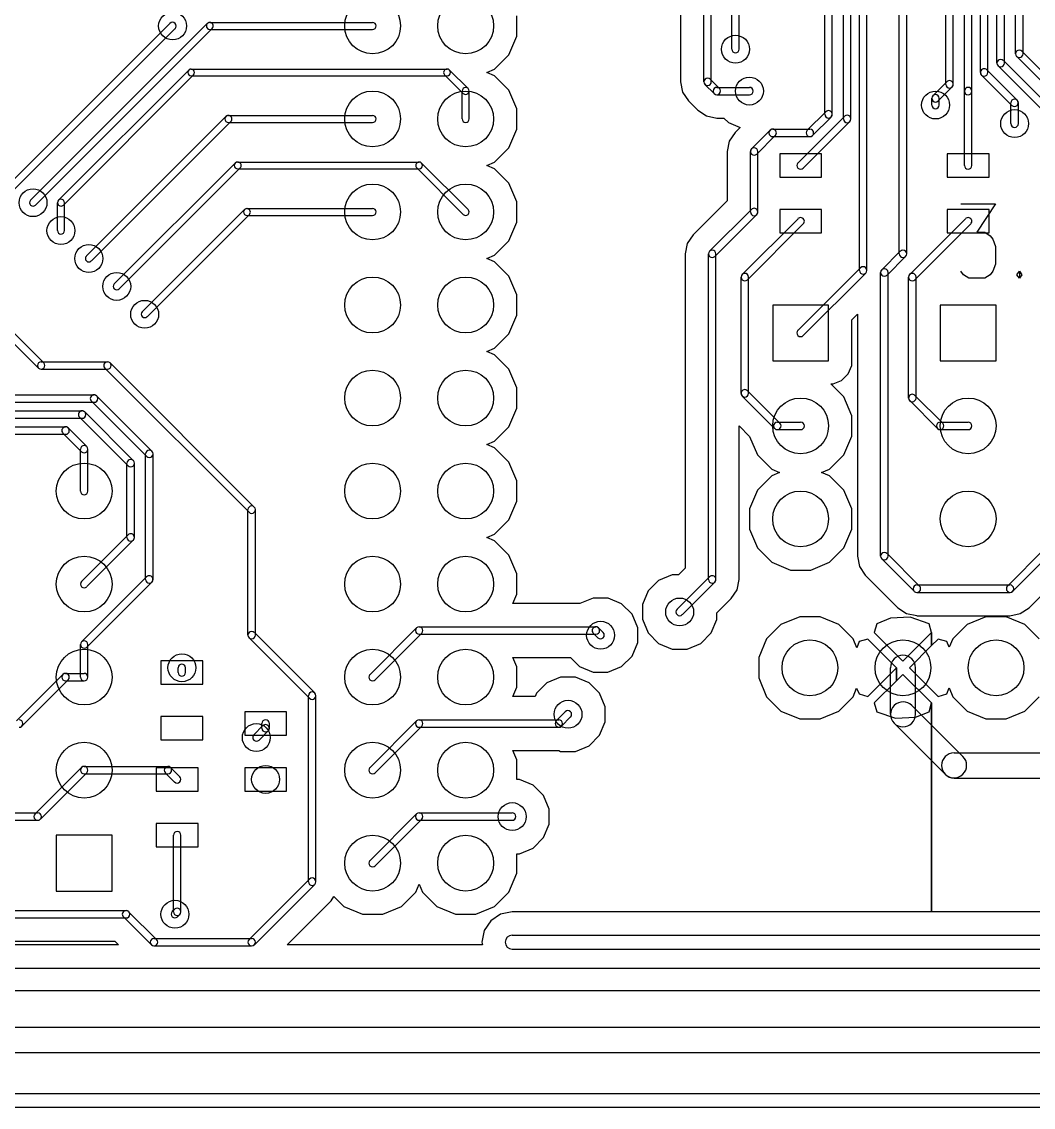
# Model space of a CAD drawing. Extents: x -29274 to 69862, y 24345 to 162744.
# Drawn here: x 28879 to 39750, y 24345 to 36016 of the extents above; entities that cross this region are included whole.
import ezdxf

# ---------------------------------------------------------------- set-up
doc = ezdxf.new("R2010")
doc.units = 0
doc.layers.add('BLACK', color=1, linetype='CONTINUOUS')

msp = doc.modelspace()

# ---------------------------------------------------------------- linework, layer by layer
at = {"layer": 'BLACK'}
for p, q in [((38310, 33520), (38310, 45870)), ((38390, 33520), (38390, 45870)), ((37710, 34970), (37710, 45720)), ((37790, 34970), (37790, 45720)), ((37510, 35020), (37510, 45470)), ((37590, 35020), (37590, 45470)), ((37882, 33342), (37882, 45420)), ((37962, 33342), (37962, 45420)), ((38810, 35342), (38810, 45470)), ((38890, 35342), (38890, 45470)), ((39182, 35470), (39182, 44642)), ((39262, 35470), (39262, 44642)), ((39560, 35670), (39560, 43670)), ((39640, 35670), (39640, 43670)), ((39360, 35570), (39360, 43270)), ((39440, 35570), (39440, 43270)), ((36510, 35720), (36510, 38220)), ((36590, 35720), (36590, 38220)), ((36210, 35370), (36210, 38070)), ((36290, 35370), (36290, 38070)), ((35960, 37950), (35960, 35370)), ((35960, 37950), (35960, 35370)), ((39010, 35270), (39010, 37370)), ((39090, 35270), (39090, 37370)), ((34199, 35861), (34199, 36079)), ((34199, 35861), (34199, 36079)), ((30471, 35998), (28672, 34199)), ((28974, 34097), (30873, 35996)), ((30900, 36007), (32650, 36007)), ((30528, 35941), (28729, 34142)), ((29027, 34044), (30926, 35943)), ((30900, 35933), (32650, 35933)), ((34115, 35659), (34199, 35861)), ((34115, 35659), (34199, 35861)), ((33961, 35505), (34115, 35659)), ((33961, 35505), (34115, 35659)), ((39429, 35598), (40078, 34949)), ((39572, 35642), (40722, 34492)), ((39628, 35698), (40778, 34548)), ((30673, 35495), (29275, 34097)), ((30700, 35507), (33450, 35507)), ((33676, 35296), (33476, 35496)), ((33876, 35470), (33961, 35505)), ((33876, 35470), (33961, 35505)), ((39578, 35171), (39251, 35498)), ((39372, 35541), (40021, 34892)), ((30725, 35443), (29327, 34045)), ((30700, 35433), (33450, 35433)), ((33624, 35244), (33424, 35444)), ((33961, 35435), (33876, 35470)), ((33961, 35435), (33876, 35470)), ((34115, 35281), (33961, 35435)), ((34115, 35281), (33961, 35435)), ((35960, 35370), (35982, 35259)), ((35960, 35370), (35982, 35259)), ((36279, 35398), (36378, 35299)), ((38672, 35220), (38822, 35370)), ((39521, 35114), (39194, 35441)), ((33613, 34970), (33613, 35270)), ((33687, 34970), (33687, 35270)), ((34199, 35079), (34115, 35281)), ((34199, 35079), (34115, 35281)), ((35982, 35259), (36045, 35165)), ((35982, 35259), (36045, 35165)), ((36222, 35341), (36321, 35242)), ((36350, 35310), (36700, 35310)), ((38728, 35164), (38878, 35314)), ((39010, 34470), (39010, 35270)), ((39090, 34470), (39090, 35270)), ((36045, 35165), (36145, 35065)), ((36045, 35165), (36145, 35065)), ((36350, 35230), (36700, 35230)), ((38660, 35120), (38660, 35192)), ((38740, 35120), (38740, 35192)), ((39510, 34920), (39510, 35142)), ((39590, 34920), (39590, 35142)), ((34199, 34861), (34199, 35079)), ((34199, 34861), (34199, 35079)), ((36145, 35065), (36239, 35002)), ((36145, 35065), (36239, 35002)), ((37322, 34849), (37521, 35048)), ((29574, 33497), (31073, 34996)), ((29627, 33444), (31126, 34943)), ((31100, 35007), (32650, 35007)), ((31100, 34933), (32650, 34933)), ((36239, 35002), (36350, 34980)), ((36239, 35002), (36350, 34980)), ((36350, 34980), (36426, 34980)), ((36350, 34980), (36426, 34980)), ((36426, 34980), (36474, 34932)), ((36426, 34980), (36474, 34932)), ((36474, 34932), (36599, 34880)), ((36474, 34932), (36599, 34880)), ((37721, 34998), (37222, 34499)), ((37778, 34941), (37279, 34442)), ((37379, 34792), (37578, 34991)), ((34115, 34659), (34199, 34861)), ((34115, 34659), (34199, 34861)), ((36545, 34825), (36482, 34731)), ((36545, 34825), (36482, 34731)), ((36599, 34880), (36545, 34825)), ((36599, 34880), (36545, 34825)), ((36722, 34649), (36921, 34848)), ((36779, 34592), (36978, 34791)), ((36950, 34860), (37350, 34860)), ((36950, 34780), (37350, 34780)), ((36482, 34731), (36460, 34620)), ((36482, 34731), (36460, 34620)), ((33961, 34505), (34115, 34659)), ((33961, 34505), (34115, 34659)), ((36460, 34620), (36460, 34090)), ((36460, 34620), (36460, 34090)), ((36710, 33970), (36710, 34620)), ((36790, 33970), (36790, 34620)), ((37475, 34595), (37025, 34595)), ((37025, 34595), (37025, 34345)), ((37475, 34345), (37475, 34595)), ((39275, 34595), (38825, 34595)), ((38825, 34595), (38825, 34345)), ((39275, 34345), (39275, 34595)), ((29874, 33196), (31174, 34496)), ((29926, 33144), (31226, 34444)), ((31200, 34507), (33150, 34507)), ((31200, 34433), (33150, 34433)), ((33623, 33944), (33124, 34443)), ((33676, 33997), (33177, 34496)), ((33876, 34470), (33961, 34505)), ((33876, 34470), (33961, 34505)), ((33961, 34435), (33876, 34470)), ((33961, 34435), (33876, 34470)), ((34115, 34281), (33961, 34435)), ((34115, 34281), (33961, 34435)), ((37025, 34345), (37475, 34345)), ((38825, 34345), (39275, 34345)), ((34199, 34079), (34115, 34281)), ((34199, 34079), (34115, 34281)), ((34199, 33861), (34199, 34079)), ((34199, 33861), (34199, 34079)), ((36460, 34090), (36095, 33725)), ((36460, 34090), (36095, 33725)), ((29263, 33770), (29263, 34070)), ((29337, 33770), (29337, 34070)), ((30174, 32897), (31273, 33996)), ((31300, 34007), (32650, 34007)), ((36272, 33548), (36722, 33998)), ((37475, 33995), (37025, 33995)), ((37025, 33995), (37025, 33745)), ((37475, 33745), (37475, 33995)), ((39275, 33995), (38825, 33995)), ((38825, 33995), (38825, 33745)), ((38973, 34057), (39344, 34057)), ((39344, 34057), (39144, 33752)), ((39275, 33745), (39275, 33995)), ((30227, 32844), (31326, 33943)), ((31300, 33933), (32650, 33933)), ((34115, 33659), (34199, 33861)), ((34115, 33659), (34199, 33861)), ((36328, 33492), (36778, 33942)), ((36622, 33298), (37222, 33898)), ((38422, 33298), (39022, 33898)), ((36678, 33242), (37278, 33842)), ((37025, 33745), (37475, 33745)), ((38478, 33242), (39078, 33842)), ((38825, 33745), (39275, 33745)), ((39144, 33752), (39230, 33752)), ((39230, 33752), (39287, 33714)), ((33961, 33505), (34115, 33659)), ((33961, 33505), (34115, 33659)), ((36032, 33631), (36010, 33520)), ((36032, 33631), (36010, 33520)), ((36095, 33725), (36032, 33631)), ((36095, 33725), (36032, 33631)), ((39287, 33714), (39316, 33676)), ((39316, 33676), (39344, 33600)), ((33876, 33470), (33961, 33505)), ((33876, 33470), (33961, 33505)), ((36010, 33520), (36010, 30140)), ((36010, 33520), (36010, 30140)), ((36260, 30020), (36260, 33520)), ((36340, 30020), (36340, 33520)), ((38321, 33548), (38122, 33349)), ((39344, 33600), (39344, 33410)), ((33961, 33435), (33876, 33470)), ((33961, 33435), (33876, 33470)), ((34115, 33281), (33961, 33435)), ((34115, 33281), (33961, 33435)), ((38378, 33491), (38179, 33292)), ((39344, 33410), (39316, 33333)), ((34199, 33079), (34115, 33281)), ((34199, 33079), (34115, 33281)), ((36610, 32020), (36610, 33270)), ((36690, 32020), (36690, 33270)), ((37894, 33370), (37222, 32698)), ((37950, 33314), (37278, 32642)), ((38110, 30270), (38110, 33320)), ((38190, 30270), (38190, 33320)), ((38410, 31970), (38410, 33270)), ((38490, 31970), (38490, 33270)), ((39001, 33295), (38973, 33333)), ((39058, 33257), (39001, 33295)), ((39287, 33295), (39230, 33257)), ((39316, 33333), (39287, 33295)), ((39572, 33295), (39601, 33333)), ((39601, 33257), (39572, 33295)), ((39601, 33333), (39629, 33295)), ((39601, 33333), (39601, 33257)), ((39629, 33295), (39601, 33257)), ((39230, 33257), (39058, 33257)), ((34199, 32861), (34199, 33079)), ((34199, 32861), (34199, 33079)), ((37550, 32970), (36950, 32970)), ((36950, 32970), (36950, 32370)), ((37550, 32370), (37550, 32970)), ((39350, 32970), (38750, 32970)), ((38750, 32970), (38750, 32370)), ((39350, 32370), (39350, 32970)), ((34115, 32659), (34199, 32861)), ((34115, 32659), (34199, 32861)), ((37799, 32809), (37860, 32870)), ((37799, 32809), (37860, 32870)), ((37799, 32419), (37799, 32809)), ((37799, 32419), (37799, 32809)), ((37860, 32870), (37860, 30270)), ((37860, 32870), (37860, 30270)), ((28672, 32679), (29059, 32292)), ((28729, 32736), (29116, 32349)), ((33961, 32505), (34115, 32659)), ((33961, 32505), (34115, 32659)), ((33876, 32470), (33961, 32505)), ((33876, 32470), (33961, 32505)), ((33961, 32435), (33876, 32470)), ((33961, 32435), (33876, 32470)), ((29088, 32360), (29800, 32360)), ((29828, 32348), (31378, 30798)), ((34115, 32281), (33961, 32435)), ((34115, 32281), (33961, 32435)), ((36950, 32370), (37550, 32370)), ((37799, 32320), (37799, 32419)), ((37799, 32320), (37799, 32419)), ((38750, 32370), (39350, 32370)), ((29088, 32280), (29800, 32280)), ((29772, 32292), (31322, 30742)), ((34199, 32079), (34115, 32281)), ((34199, 32079), (34115, 32281)), ((37691, 32159), (37761, 32229)), ((37691, 32159), (37761, 32229)), ((37761, 32229), (37799, 32320)), ((37761, 32229), (37799, 32320)), ((37715, 31981), (37575, 32121)), ((37575, 32121), (37599, 32121)), ((37715, 31981), (37575, 32121)), ((37575, 32121), (37599, 32121)), ((37599, 32121), (37691, 32159)), ((37599, 32121), (37691, 32159)), ((28728, 32004), (29656, 32004)), ((30278, 31398), (29684, 31992)), ((34199, 31861), (34199, 32079)), ((34199, 31861), (34199, 32079)), ((36971, 31642), (36622, 31991)), ((37028, 31699), (36679, 32048)), ((37799, 31779), (37715, 31981)), ((37799, 31779), (37715, 31981)), ((38778, 31698), (38478, 31998)), ((28728, 31924), (29656, 31924)), ((30222, 31342), (29628, 31936)), ((34115, 31659), (34199, 31861)), ((34115, 31659), (34199, 31861)), ((38722, 31642), (38422, 31942)), ((28628, 31832), (29528, 31832)), ((28628, 31752), (29528, 31752)), ((30022, 31242), (29500, 31764)), ((30078, 31298), (29556, 31820)), ((37799, 31561), (37799, 31779)), ((37799, 31561), (37799, 31779)), ((27750, 31660), (29350, 31660)), ((29578, 31449), (29379, 31648)), ((33961, 31505), (34115, 31659)), ((33961, 31505), (34115, 31659)), ((36590, 30020), (36590, 31670)), ((36590, 31670), (36702, 31558)), ((36590, 30020), (36590, 31670)), ((36590, 31670), (36702, 31558)), ((37000, 31710), (37250, 31710)), ((37000, 31630), (37250, 31630)), ((38750, 31710), (39050, 31710)), ((38750, 31630), (39050, 31630)), ((27750, 31580), (29350, 31580)), ((29521, 31392), (29322, 31591)), ((36702, 31558), (36785, 31359)), ((36702, 31558), (36785, 31359)), ((37715, 31359), (37799, 31561)), ((37715, 31359), (37799, 31561)), ((29510, 30970), (29510, 31420)), ((29590, 30970), (29590, 31420)), ((33876, 31470), (33961, 31505)), ((33876, 31470), (33961, 31505)), ((33961, 31435), (33876, 31470)), ((33961, 31435), (33876, 31470)), ((34115, 31281), (33961, 31435)), ((34115, 31281), (33961, 31435)), ((30210, 30020), (30210, 31370)), ((30290, 30020), (30290, 31370)), ((34199, 31079), (34115, 31281)), ((34199, 31079), (34115, 31281)), ((36785, 31359), (36939, 31205)), ((36785, 31359), (36939, 31205)), ((37561, 31205), (37715, 31359)), ((37561, 31205), (37715, 31359)), ((30010, 30470), (30010, 31270)), ((30090, 30470), (30090, 31270)), ((36939, 31205), (37023, 31170)), ((36939, 31205), (37023, 31170)), ((37023, 31170), (36939, 31135)), ((37023, 31170), (36939, 31135)), ((37476, 31170), (37561, 31205)), ((37476, 31170), (37561, 31205)), ((37561, 31135), (37476, 31170)), ((37561, 31135), (37476, 31170)), ((34199, 30861), (34199, 31079)), ((34199, 30861), (34199, 31079)), ((36939, 31135), (36785, 30981)), ((36939, 31135), (36785, 30981)), ((37715, 30981), (37561, 31135)), ((37715, 30981), (37561, 31135)), ((36785, 30981), (36701, 30779)), ((36785, 30981), (36701, 30779)), ((37799, 30779), (37715, 30981)), ((37799, 30779), (37715, 30981)), ((34115, 30659), (34199, 30861)), ((34115, 30659), (34199, 30861)), ((31310, 29420), (31310, 30770)), ((31390, 29420), (31390, 30770)), ((36701, 30779), (36701, 30561)), ((36701, 30779), (36701, 30561)), ((37799, 30561), (37799, 30779)), ((37799, 30561), (37799, 30779)), ((33961, 30505), (34115, 30659)), ((33961, 30505), (34115, 30659)), ((29522, 29999), (30021, 30498)), ((33876, 30470), (33961, 30505)), ((33876, 30470), (33961, 30505)), ((33961, 30435), (33876, 30470)), ((33961, 30435), (33876, 30470)), ((36701, 30561), (36785, 30359)), ((36701, 30561), (36785, 30359)), ((37715, 30359), (37799, 30561)), ((37715, 30359), (37799, 30561)), ((29579, 29942), (30078, 30441)), ((34115, 30281), (33961, 30435)), ((34115, 30281), (33961, 30435)), ((36785, 30359), (36939, 30205)), ((36785, 30359), (36939, 30205)), ((37561, 30205), (37715, 30359)), ((37561, 30205), (37715, 30359)), ((39472, 29949), (39871, 30348)), ((34199, 30079), (34115, 30281)), ((34199, 30079), (34115, 30281)), ((37860, 30270), (37882, 30159)), ((37860, 30270), (37882, 30159)), ((38122, 30241), (38471, 29892)), ((38179, 30298), (38528, 29949)), ((39529, 29892), (39928, 30291)), ((36010, 30140), (35939, 30069)), ((36010, 30140), (35939, 30069)), ((36939, 30205), (37141, 30121)), ((36939, 30205), (37141, 30121)), ((37141, 30121), (37359, 30121)), ((37141, 30121), (37359, 30121)), ((37359, 30121), (37561, 30205)), ((37359, 30121), (37561, 30205)), ((37882, 30159), (37945, 30065)), ((37882, 30159), (37945, 30065)), ((39705, 29715), (40105, 30114)), ((39705, 29715), (40105, 30114)), ((29522, 29349), (30221, 30048)), ((34199, 29861), (34199, 30079)), ((34199, 29861), (34199, 30079)), ((35724, 30008), (35612, 29896)), ((35724, 30008), (35612, 29896)), ((35871, 30069), (35724, 30008)), ((35871, 30069), (35724, 30008)), ((35939, 30069), (35871, 30069)), ((35939, 30069), (35871, 30069)), ((35922, 29699), (36271, 30048)), ((36568, 29909), (36589, 30019)), ((36568, 29909), (36589, 30019)), ((36589, 30019), (36590, 30020)), ((36589, 30019), (36590, 30020)), ((37945, 30065), (38294, 29716)), ((37945, 30065), (38294, 29716)), ((29579, 29292), (30278, 29991)), ((35612, 29896), (35551, 29750)), ((35612, 29896), (35551, 29750)), ((35979, 29642), (36328, 29991)), ((36505, 29815), (36567, 29908)), ((36505, 29815), (36567, 29908)), ((36567, 29908), (36568, 29909)), ((36567, 29908), (36568, 29909)), ((38500, 29960), (39500, 29960)), ((38500, 29880), (39500, 29880)), ((34157, 29760), (34199, 29861)), ((34157, 29760), (34199, 29861)), ((34878, 29760), (34157, 29760)), ((34878, 29760), (34157, 29760)), ((35021, 29819), (34878, 29760)), ((35021, 29819), (34878, 29760)), ((35180, 29819), (35021, 29819)), ((35180, 29819), (35021, 29819)), ((35326, 29758), (35180, 29819)), ((35326, 29758), (35180, 29819)), ((36349, 29659), (36504, 29814)), ((36349, 29659), (36504, 29814)), ((36504, 29814), (36504, 29815)), ((36504, 29815), (36505, 29815)), ((36504, 29814), (36504, 29815)), ((36504, 29815), (36505, 29815)), ((35438, 29646), (35326, 29758)), ((35438, 29646), (35326, 29758)), ((35499, 29499), (35438, 29646)), ((35499, 29499), (35438, 29646)), ((35551, 29750), (35551, 29591)), ((35551, 29750), (35551, 29591)), ((36349, 29590), (36349, 29659)), ((36349, 29590), (36349, 29659)), ((38294, 29716), (38295, 29715)), ((38294, 29716), (38295, 29715)), ((38295, 29715), (38388, 29653)), ((38295, 29715), (38388, 29653)), ((38388, 29653), (38389, 29652)), ((38388, 29653), (38389, 29652)), ((38389, 29652), (38499, 29631)), ((38389, 29652), (38499, 29631)), ((39500, 29630), (39611, 29652)), ((39500, 29630), (39611, 29652)), ((39611, 29652), (39705, 29715)), ((39611, 29652), (39705, 29715)), ((35551, 29591), (35612, 29444)), ((35551, 29591), (35612, 29444)), ((36288, 29444), (36349, 29590)), ((36288, 29444), (36349, 29590)), ((37039, 29535), (36885, 29381)), ((37039, 29535), (36885, 29381)), ((37241, 29619), (37039, 29535)), ((37241, 29619), (37039, 29535)), ((37459, 29619), (37241, 29619)), ((37459, 29619), (37241, 29619)), ((37661, 29535), (37459, 29619)), ((37661, 29535), (37459, 29619)), ((37815, 29381), (37661, 29535)), ((37815, 29381), (37661, 29535)), ((38069, 29542), (38042, 29448)), ((38069, 29542), (38042, 29448)), ((38216, 29602), (38069, 29542)), ((38216, 29602), (38069, 29542)), ((38429, 29613), (38216, 29602)), ((38429, 29613), (38216, 29602)), ((38631, 29542), (38429, 29613)), ((38631, 29542), (38429, 29613)), ((38499, 29631), (38500, 29630)), ((38499, 29631), (38500, 29630)), ((38500, 29630), (39500, 29630)), ((38500, 29630), (39500, 29630)), ((38658, 29448), (38631, 29542)), ((38658, 29448), (38631, 29542)), ((39039, 29535), (38885, 29381)), ((39039, 29535), (38885, 29381)), ((39241, 29619), (39039, 29535)), ((39241, 29619), (39039, 29535)), ((39459, 29619), (39241, 29619)), ((39459, 29619), (39241, 29619)), ((39661, 29535), (39459, 29619)), ((39661, 29535), (39459, 29619)), ((39815, 29381), (39661, 29535)), ((39815, 29381), (39661, 29535)), ((31379, 29448), (32028, 28799)), ((33121, 29498), (32622, 28999)), ((33178, 29441), (32679, 28942)), ((33150, 29510), (35050, 29510)), ((33150, 29430), (35050, 29430)), ((35071, 29392), (35022, 29441)), ((35128, 29449), (35079, 29498)), ((35499, 29340), (35499, 29499)), ((35499, 29340), (35499, 29499)), ((35612, 29444), (35724, 29332)), ((35612, 29444), (35724, 29332)), ((36176, 29332), (36288, 29444)), ((36176, 29332), (36288, 29444)), ((38042, 29448), (38350, 29141)), ((38042, 29448), (38350, 29141)), ((38350, 29141), (38658, 29448)), ((38350, 29141), (38658, 29448)), ((38658, 29308), (38658, 29448)), ((38658, 29448), (38658, 29308)), ((38658, 29308), (38658, 29448)), ((38658, 29448), (38658, 29308)), ((29510, 28970), (29510, 29320)), ((29590, 28970), (29590, 29320)), ((31322, 29391), (31971, 28742)), ((35438, 29194), (35499, 29340)), ((35438, 29194), (35499, 29340)), ((35724, 29332), (35870, 29271)), ((35724, 29332), (35870, 29271)), ((36029, 29271), (36176, 29332)), ((36029, 29271), (36176, 29332)), ((36885, 29381), (36801, 29179)), ((36885, 29381), (36801, 29179)), ((37854, 29286), (37815, 29381)), ((37854, 29286), (37815, 29381)), ((37878, 29351), (37854, 29286)), ((37878, 29351), (37854, 29286)), ((37972, 29378), (37878, 29351)), ((37972, 29378), (37878, 29351)), ((38279, 29070), (37972, 29378)), ((38279, 29070), (37972, 29378)), ((38658, 29308), (38421, 29070)), ((38658, 29308), (38421, 29070)), ((38728, 29378), (38658, 29308)), ((38728, 29378), (38658, 29308)), ((38822, 29351), (38728, 29378)), ((38822, 29351), (38728, 29378)), ((38847, 29290), (38822, 29351)), ((38847, 29290), (38822, 29351)), ((38885, 29381), (38847, 29290)), ((38885, 29381), (38847, 29290)), ((34199, 29079), (34157, 29180)), ((34157, 29180), (34776, 29180)), ((34199, 29079), (34157, 29180)), ((34157, 29180), (34776, 29180)), ((34776, 29180), (34874, 29082)), ((34776, 29180), (34874, 29082)), ((35326, 29082), (35438, 29194)), ((35326, 29082), (35438, 29194)), ((35870, 29271), (36029, 29271)), ((35870, 29271), (36029, 29271)), ((36801, 29179), (36801, 28961)), ((36801, 29179), (36801, 28961)), ((30825, 29145), (30375, 29145)), ((30375, 29145), (30375, 28895)), ((30560, 29020), (30560, 29070)), ((30640, 29020), (30640, 29070)), ((30825, 28895), (30825, 29145)), ((34199, 28861), (34199, 29079)), ((34199, 28861), (34199, 29079)), ((34874, 29082), (35020, 29021)), ((34874, 29082), (35020, 29021)), ((35179, 29021), (35326, 29082)), ((35179, 29021), (35326, 29082)), ((37972, 28762), (38279, 29070)), ((37972, 28762), (38279, 29070)), ((38215, 28570), (38215, 29070)), ((38279, 28929), (38279, 29070)), ((38279, 29070), (38279, 28929)), ((38279, 28929), (38279, 29070)), ((38279, 29070), (38279, 28929)), ((38421, 29070), (38728, 28762)), ((38421, 29070), (38728, 28762)), ((38485, 28570), (38485, 29070)), ((29321, 28998), (28822, 28499)), ((29350, 29010), (29550, 29010)), ((34671, 28969), (34524, 28908)), ((34671, 28969), (34524, 28908)), ((34830, 28969), (34671, 28969)), ((34830, 28969), (34671, 28969)), ((34976, 28908), (34830, 28969)), ((34976, 28908), (34830, 28969)), ((35020, 29021), (35179, 29021)), ((35020, 29021), (35179, 29021)), ((36801, 28961), (36885, 28759)), ((36801, 28961), (36885, 28759)), ((38350, 28999), (38279, 28929)), ((38350, 28999), (38279, 28929)), ((38658, 28692), (38350, 28999)), ((38658, 28692), (38350, 28999)), ((29378, 28941), (28879, 28442)), ((29350, 28930), (29550, 28930)), ((30375, 28895), (30825, 28895)), ((34157, 28760), (34199, 28861)), ((34157, 28760), (34199, 28861)), ((34524, 28908), (34412, 28796)), ((34524, 28908), (34412, 28796)), ((35088, 28796), (34976, 28908)), ((35088, 28796), (34976, 28908)), ((37815, 28759), (37852, 28851)), ((37815, 28759), (37852, 28851)), ((37852, 28851), (37878, 28789)), ((37852, 28851), (37878, 28789)), ((38279, 28929), (38042, 28692)), ((38279, 28929), (38042, 28692)), ((38822, 28789), (38845, 28855)), ((38822, 28789), (38845, 28855)), ((38845, 28855), (38885, 28759)), ((38845, 28855), (38885, 28759)), ((31960, 26770), (31960, 28770)), ((32040, 26770), (32040, 28770)), ((34396, 28760), (34157, 28760)), ((34396, 28760), (34157, 28760)), ((34412, 28796), (34396, 28760)), ((34412, 28796), (34396, 28760)), ((35149, 28649), (35088, 28796)), ((35149, 28649), (35088, 28796)), ((36885, 28759), (37039, 28605)), ((36885, 28759), (37039, 28605)), ((37661, 28605), (37815, 28759)), ((37661, 28605), (37815, 28759)), ((37878, 28789), (37972, 28762)), ((37878, 28789), (37972, 28762)), ((38728, 28762), (38822, 28789)), ((38728, 28762), (38822, 28789)), ((38885, 28759), (39039, 28605)), ((38885, 28759), (39039, 28605)), ((39661, 28605), (39815, 28759)), ((39661, 28605), (39815, 28759)), ((31725, 28595), (31275, 28595)), ((31275, 28595), (31275, 28345)), ((31725, 28345), (31725, 28595)), ((34721, 28598), (34622, 28499)), ((35149, 28490), (35149, 28649)), ((35149, 28490), (35149, 28649)), ((37039, 28605), (37241, 28521)), ((37039, 28605), (37241, 28521)), ((37459, 28521), (37661, 28605)), ((37459, 28521), (37661, 28605)), ((38042, 28692), (38069, 28598)), ((38042, 28692), (38069, 28598)), ((38069, 28598), (38271, 28527)), ((38069, 28598), (38271, 28527)), ((38446, 28665), (38995, 28116)), ((38484, 28538), (38631, 28598)), ((38484, 28538), (38631, 28598)), ((38631, 28598), (38658, 28692)), ((38631, 28598), (38658, 28692)), ((38658, 26445), (38658, 28692)), ((38658, 28692), (38658, 26445)), ((38658, 26445), (38658, 28692)), ((38658, 28692), (38658, 26445)), ((39039, 28605), (39241, 28521)), ((39039, 28605), (39241, 28521)), ((39459, 28521), (39661, 28605)), ((39459, 28521), (39661, 28605)), ((30825, 28545), (30375, 28545)), ((30375, 28545), (30375, 28295)), ((30825, 28295), (30825, 28545)), ((33121, 28498), (32622, 27999)), ((33150, 28510), (34650, 28510)), ((34778, 28541), (34679, 28442)), ((35088, 28344), (35149, 28490)), ((35088, 28344), (35149, 28490)), ((37241, 28521), (37459, 28521)), ((37241, 28521), (37459, 28521)), ((38271, 28527), (38484, 28538)), ((38271, 28527), (38484, 28538)), ((39241, 28521), (39459, 28521)), ((39241, 28521), (39459, 28521)), ((31372, 28349), (31471, 28448)), ((31429, 28292), (31528, 28391)), ((31460, 28420), (31460, 28470)), ((31540, 28420), (31540, 28470)), ((33178, 28441), (32679, 27942)), ((33150, 28430), (34650, 28430)), ((38255, 28474), (38804, 27925)), ((30375, 28295), (30825, 28295)), ((31275, 28345), (31725, 28345)), ((34976, 28232), (35088, 28344)), ((34976, 28232), (35088, 28344)), ((34199, 28079), (34157, 28180)), ((34157, 28180), (34648, 28180)), ((34199, 28079), (34157, 28180)), ((34157, 28180), (34648, 28180)), ((34648, 28180), (34650, 28180)), ((34648, 28180), (34650, 28180)), ((34650, 28180), (34670, 28171)), ((34650, 28180), (34670, 28171)), ((34670, 28171), (34829, 28171)), ((34670, 28171), (34829, 28171)), ((34829, 28171), (34976, 28232)), ((34829, 28171), (34976, 28232)), ((38900, 28155), (43450, 28155)), ((29550, 28010), (30450, 28010)), ((34199, 27869), (34199, 28079)), ((34199, 27869), (34199, 28079)), ((29521, 27998), (29022, 27499)), ((29578, 27941), (29079, 27442)), ((29550, 27930), (30450, 27930)), ((30775, 27995), (30325, 27995)), ((30325, 27995), (30325, 27745)), ((30422, 27941), (30521, 27842)), ((30479, 27998), (30578, 27899)), ((30775, 27745), (30775, 27995)), ((31725, 27995), (31275, 27995)), ((31275, 27995), (31275, 27745)), ((31725, 27745), (31725, 27995)), ((34230, 27869), (34199, 27869)), ((34230, 27869), (34199, 27869)), ((34376, 27808), (34230, 27869)), ((34376, 27808), (34230, 27869)), ((34488, 27696), (34376, 27808)), ((34488, 27696), (34376, 27808)), ((38900, 27885), (43450, 27885)), ((30325, 27745), (30775, 27745)), ((31275, 27745), (31725, 27745)), ((34549, 27549), (34488, 27696)), ((34549, 27549), (34488, 27696)), ((34549, 27390), (34549, 27549)), ((34549, 27390), (34549, 27549)), ((28300, 27510), (29050, 27510)), ((28300, 27430), (29050, 27430)), ((33121, 27498), (32622, 26999)), ((33178, 27441), (32679, 26942)), ((33150, 27510), (34150, 27510)), ((33150, 27430), (34150, 27430)), ((30775, 27395), (30325, 27395)), ((30325, 27395), (30325, 27145)), ((30775, 27145), (30775, 27395)), ((34488, 27244), (34549, 27390)), ((34488, 27244), (34549, 27390)), ((29850, 27270), (29250, 27270)), ((29250, 27270), (29250, 26670)), ((29850, 26670), (29850, 27270)), ((30510, 26446), (30510, 27270)), ((30590, 26446), (30590, 27270)), ((34376, 27132), (34488, 27244)), ((34376, 27132), (34488, 27244)), ((30325, 27145), (30775, 27145)), ((34229, 27071), (34376, 27132)), ((34229, 27071), (34376, 27132)), ((34199, 26861), (34199, 27071)), ((34199, 27071), (34229, 27071)), ((34199, 26861), (34199, 27071)), ((34199, 27071), (34229, 27071)), ((34115, 26659), (34199, 26861)), ((34115, 26659), (34199, 26861)), ((31971, 26798), (31322, 26149)), ((32028, 26741), (31379, 26092)), ((33115, 26659), (33150, 26744)), ((33115, 26659), (33150, 26744)), ((33150, 26744), (33185, 26659)), ((33150, 26744), (33185, 26659)), ((29250, 26670), (29850, 26670)), ((32205, 26565), (32234, 26610)), ((32205, 26565), (32234, 26610)), ((32234, 26610), (32339, 26505)), ((32234, 26610), (32339, 26505)), ((32961, 26505), (33115, 26659)), ((32961, 26505), (33115, 26659)), ((33185, 26659), (33339, 26505)), ((33185, 26659), (33339, 26505)), ((33961, 26505), (34115, 26659)), ((33961, 26505), (34115, 26659)), ((31730, 26090), (32205, 26565)), ((31730, 26090), (32205, 26565)), ((32339, 26505), (32541, 26421)), ((32339, 26505), (32541, 26421)), ((32759, 26421), (32961, 26505)), ((32759, 26421), (32961, 26505)), ((33339, 26505), (33541, 26421)), ((33339, 26505), (33541, 26421)), ((33759, 26421), (33961, 26505)), ((33759, 26421), (33961, 26505)), ((26550, 26460), (30000, 26460)), ((26550, 26380), (30000, 26380)), ((30272, 26092), (29972, 26392)), ((30328, 26148), (30028, 26448)), ((30521, 26473), (30497, 26449)), ((30577, 26417), (30553, 26393)), ((32541, 26421), (32759, 26421)), ((32541, 26421), (32759, 26421)), ((33541, 26421), (33759, 26421)), ((33541, 26421), (33759, 26421)), ((34026, 26420), (33920, 26350)), ((34026, 26420), (33920, 26350)), ((34150, 26445), (34026, 26420)), ((34150, 26445), (34026, 26420)), ((38658, 26445), (34150, 26445)), ((38658, 26445), (34150, 26445)), ((42251, 26445), (38658, 26445)), ((42251, 26445), (38658, 26445)), ((33920, 26350), (33850, 26244)), ((33920, 26350), (33850, 26244)), ((30300, 26160), (31350, 26160)), ((33850, 26244), (33825, 26120)), ((33850, 26244), (33825, 26120)), ((34150, 26195), (61650, 26195)), ((29920, 26090), (22000, 26090)), ((29920, 26090), (22000, 26090)), ((26550, 26130), (29880, 26130)), ((26550, 26130), (29880, 26130)), ((29880, 26130), (29920, 26090)), ((29880, 26130), (29920, 26090)), ((30300, 26080), (31350, 26080)), ((33831, 26090), (31730, 26090)), ((33831, 26090), (31730, 26090)), ((33825, 26120), (33831, 26090)), ((33825, 26120), (33831, 26090)), ((34150, 26045), (61650, 26045)), ((22000, 25840), (42050, 25840)), ((22000, 25600), (42050, 25600)), ((-3850, 25205), (58250, 25205)), ((-3850, 24935), (58250, 24935)), ((-8450, 24495), (61700, 24495)), ((-8450, 24345), (61700, 24345))]:
    msp.add_line(p, q, dxfattribs=at)
for centre, radius in [((32650, 35970), 300), ((33650, 35970), 300), ((30500, 35970), 150), ((36550, 35720), 150), ((36700, 35270), 150), ((32650, 34970), 300), ((33650, 34970), 300), ((38700, 35120), 150), ((39550, 34920), 150), ((29000, 34070), 150), ((32650, 33970), 300), ((33650, 33970), 300), ((29300, 33770), 150), ((29600, 33470), 150), ((29900, 33170), 150), ((32650, 32970), 300), ((33650, 32970), 300), ((30200, 32870), 150), ((32650, 31970), 300), ((33650, 31970), 300), ((37250, 31670), 300), ((39050, 31670), 300), ((29550, 30970), 300), ((32650, 30970), 300), ((33650, 30970), 300), ((37250, 30670), 300), ((39050, 30670), 300), ((29550, 29970), 300), ((32650, 29970), 300), ((33650, 29970), 300), ((35950, 29670), 150), ((35100, 29420), 150), ((37350, 29070), 300), ((38350, 29070), 300), ((39350, 29070), 300), ((29550, 28970), 300), ((30600, 29070), 150), ((32650, 28970), 300), ((33650, 28970), 300), ((34750, 28570), 150), ((31400, 28320), 150), ((29550, 27970), 300), ((32650, 27970), 300), ((33650, 27970), 300), ((31500, 27870), 150), ((34150, 27470), 150), ((32650, 26970), 300), ((33650, 26970), 300), ((30525, 26420), 150)]:
    msp.add_circle(centre, radius, dxfattribs=at)
for centre, radius, start, end in [((30499, 35969), 40, -45, 135), ((30900, 35970), 37, 90, 270), ((30900, 35970), 37, 315, 495), ((32650, 35970), 37, 270, 450), ((36550, 35720), 40, 180, 360), ((39400, 35570), 40, 45, 225), ((39600, 35670), 40, 45, 225), ((39600, 35670), 40, 180, 360), ((30700, 35470), 37, 90, 270), ((30699, 35469), 37, -45, 135), ((33450, 35470), 37, 405, 585), ((33450, 35470), 37, 270, 450), ((39223, 35469), 40, 405, 585), ((39400, 35570), 40, 180, 360), ((36250, 35370), 40, 180, 360), ((36251, 35369), 40, 45, 225), ((38850, 35342), 40, 315, 495), ((39222, 35470), 40, 180, 360), ((33650, 35270), 37, 360, 540), ((33650, 35270), 37, 225, 405), ((36350, 35270), 40, 90, 270), ((36349, 35271), 40, 225, 405), ((36700, 35270), 40, 270, 450), ((38850, 35342), 40, 180, 360), ((39050, 35270), 40, 360, 540), ((39050, 35270), 40, 180, 360), ((38700, 35192), 40, 360, 540), ((38700, 35192), 40, 135, 315), ((39550, 35142), 40, 360, 540), ((39549, 35143), 40, 225, 405), ((37550, 35020), 40, 180, 360), ((37550, 35020), 40, 315, 495), ((38700, 35120), 40, 180, 360), ((31100, 34970), 37, 90, 270), ((31100, 34970), 37, 315, 495), ((32650, 34970), 37, 270, 450), ((33650, 34970), 37, 180, 360), ((37750, 34970), 40, 180, 360), ((37750, 34970), 40, -45, 135), ((39550, 34920), 40, 180, 360), ((36950, 34820), 40, 90, 270), ((36950, 34820), 40, 315, 495), ((37350, 34820), 40, 135, 315), ((37350, 34820), 40, 270, 450), ((36750, 34620), 40, 360, 540), ((36750, 34620), 40, 135, 315), ((31200, 34470), 37, 90, 270), ((31200, 34470), 37, 315, 495), ((33150, 34470), 37, 405, 585), ((33150, 34470), 37, 270, 450), ((37250, 34470), 40, 135, 315), ((39050, 34470), 40, 180, 360), ((29000, 34070), 37, 135, 315), ((29300, 34070), 37, 360, 540), ((29301, 34071), 37, 135, 315), ((31300, 33970), 37, 90, 270), ((31299, 33969), 37, 315, 495), ((32650, 33970), 37, 270, 450), ((33650, 33970), 37, 225, 405), ((36750, 33970), 40, 180, 360), ((36750, 33970), 40, 315, 495), ((37250, 33870), 40, 315, 495), ((39050, 33870), 40, 315, 495), ((29300, 33770), 37, 180, 360), ((29600, 33470), 37, 135, 315), ((36300, 33520), 40, 360, 540), ((36300, 33520), 40, 135, 315), ((38350, 33520), 40, 180, 360), ((38350, 33520), 40, -45, 135), ((37922, 33342), 40, -45, 135), ((36650, 33270), 40, 360, 540), ((36650, 33270), 40, 135, 315), ((37922, 33342), 40, 180, 360), ((38150, 33320), 40, 360, 540), ((38150, 33320), 40, 135, 315), ((38450, 33270), 40, 360, 540), ((38450, 33270), 40, 135, 315), ((29900, 33170), 37, 135, 315), ((30201, 32871), 37, 135, 315), ((37250, 32670), 40, 135, 315), ((29088, 32320), 40, 90, 270), ((29088, 32320), 40, 225, 405), ((29800, 32320), 40, 45, 225), ((29800, 32320), 40, 270, 450), ((29656, 31964), 40, 405, 585), ((29656, 31964), 40, 270, 450), ((36650, 32020), 40, 405, 585), ((36650, 32020), 40, 180, 360), ((38450, 31970), 40, 405, 585), ((38450, 31970), 40, 180, 360), ((29528, 31792), 40, 405, 585), ((29528, 31792), 40, 270, 450), ((29350, 31620), 40, 405, 585), ((29350, 31620), 40, 270, 450), ((37000, 31670), 40, 90, 270), ((37000, 31670), 40, 225, 405), ((37250, 31670), 40, 270, 450), ((38750, 31670), 40, 90, 270), ((38750, 31670), 40, 225, 405), ((39050, 31670), 40, 270, 450), ((29550, 31420), 40, 360, 540), ((29550, 31420), 40, 225, 405), ((30250, 31370), 40, 360, 540), ((30250, 31370), 40, 225, 405), ((30050, 31270), 40, 360, 540), ((30050, 31270), 40, 225, 405), ((29550, 30970), 40, 180, 360), ((31350, 30770), 40, 360, 540), ((31350, 30770), 40, 225, 405), ((30050, 30470), 40, 180, 360), ((30050, 30470), 40, 315, 495), ((38150, 30270), 40, 45, 225), ((38150, 30270), 40, 180, 360), ((29550, 29970), 40, 135, 315), ((30250, 30020), 40, 180, 360), ((30249, 30019), 40, 315, 495), ((36300, 30020), 40, 180, 360), ((36300, 30020), 40, 315, 495), ((38500, 29920), 40, 90, 270), ((38500, 29920), 40, 225, 405), ((39501, 29921), 40, 135, 315), ((39500, 29920), 40, 270, 450), ((35950, 29670), 40, 135, 315), ((31350, 29420), 40, 45, 225), ((31350, 29420), 40, 180, 360), ((33150, 29470), 40, 90, 270), ((33150, 29470), 40, -45, 135), ((35050, 29470), 40, 405, 585), ((35050, 29470), 40, 270, 450), ((35100, 29420), 40, 225, 405), ((29550, 29320), 40, 360, 540), ((29551, 29321), 40, 135, 315), ((38350, 29070), 135, 360, 540), ((30600, 29070), 40, 360, 540), ((29350, 28970), 40, 90, 270), ((29350, 28970), 40, -45, 135), ((29550, 28970), 40, 180, 360), ((29550, 28970), 40, 270, 450), ((30600, 29020), 40, 180, 360), ((32650, 28970), 40, 135, 315), ((32000, 28770), 40, 360, 540), ((32000, 28770), 40, 225, 405), ((34749, 28569), 40, -45, 135), ((38351, 28569), 135, 45, 225), ((28850, 28470), 40, 270, 450), ((31500, 28470), 40, 360, 540), ((33150, 28470), 40, 90, 270), ((33150, 28470), 40, -45, 135), ((34651, 28471), 40, 135, 315), ((34650, 28470), 40, 270, 450), ((38350, 28570), 135, 180, 360), ((31500, 28420), 40, 180, 360), ((31499, 28419), 40, 315, 495), ((31401, 28321), 40, 135, 315), ((38900, 28020), 135, 90, 270), ((29550, 27970), 40, 90, 270), ((29550, 27970), 40, -45, 135), ((30450, 27970), 40, 270, 450), ((38899, 28021), 135, 225, 405), ((30451, 27969), 40, 45, 225), ((30549, 27871), 40, 225, 405), ((32650, 27970), 40, 135, 315), ((29050, 27470), 40, 135, 315), ((29050, 27470), 40, 270, 450), ((33150, 27470), 40, 90, 270), ((33150, 27470), 40, -45, 135), ((34150, 27470), 40, 270, 450), ((30550, 27270), 40, 360, 540), ((32650, 26970), 40, 135, 315), ((32000, 26770), 40, 180, 360), ((32000, 26770), 40, -45, 135), ((30000, 26420), 40, 405, 585), ((30000, 26420), 40, 270, 450), ((30525, 26421), 40, 135, 315), ((30550, 26446), 40, 180, 360), ((30549, 26445), 40, -45, 135), ((30300, 26120), 40, 90, 270), ((30300, 26120), 40, 225, 405), ((31350, 26120), 40, 135, 315), ((31350, 26120), 40, 270, 450), ((34150, 26120), 75, 90, 270)]:
    msp.add_arc(centre, radius, start, end, dxfattribs=at)

doc.saveas('drawing.dxf')
